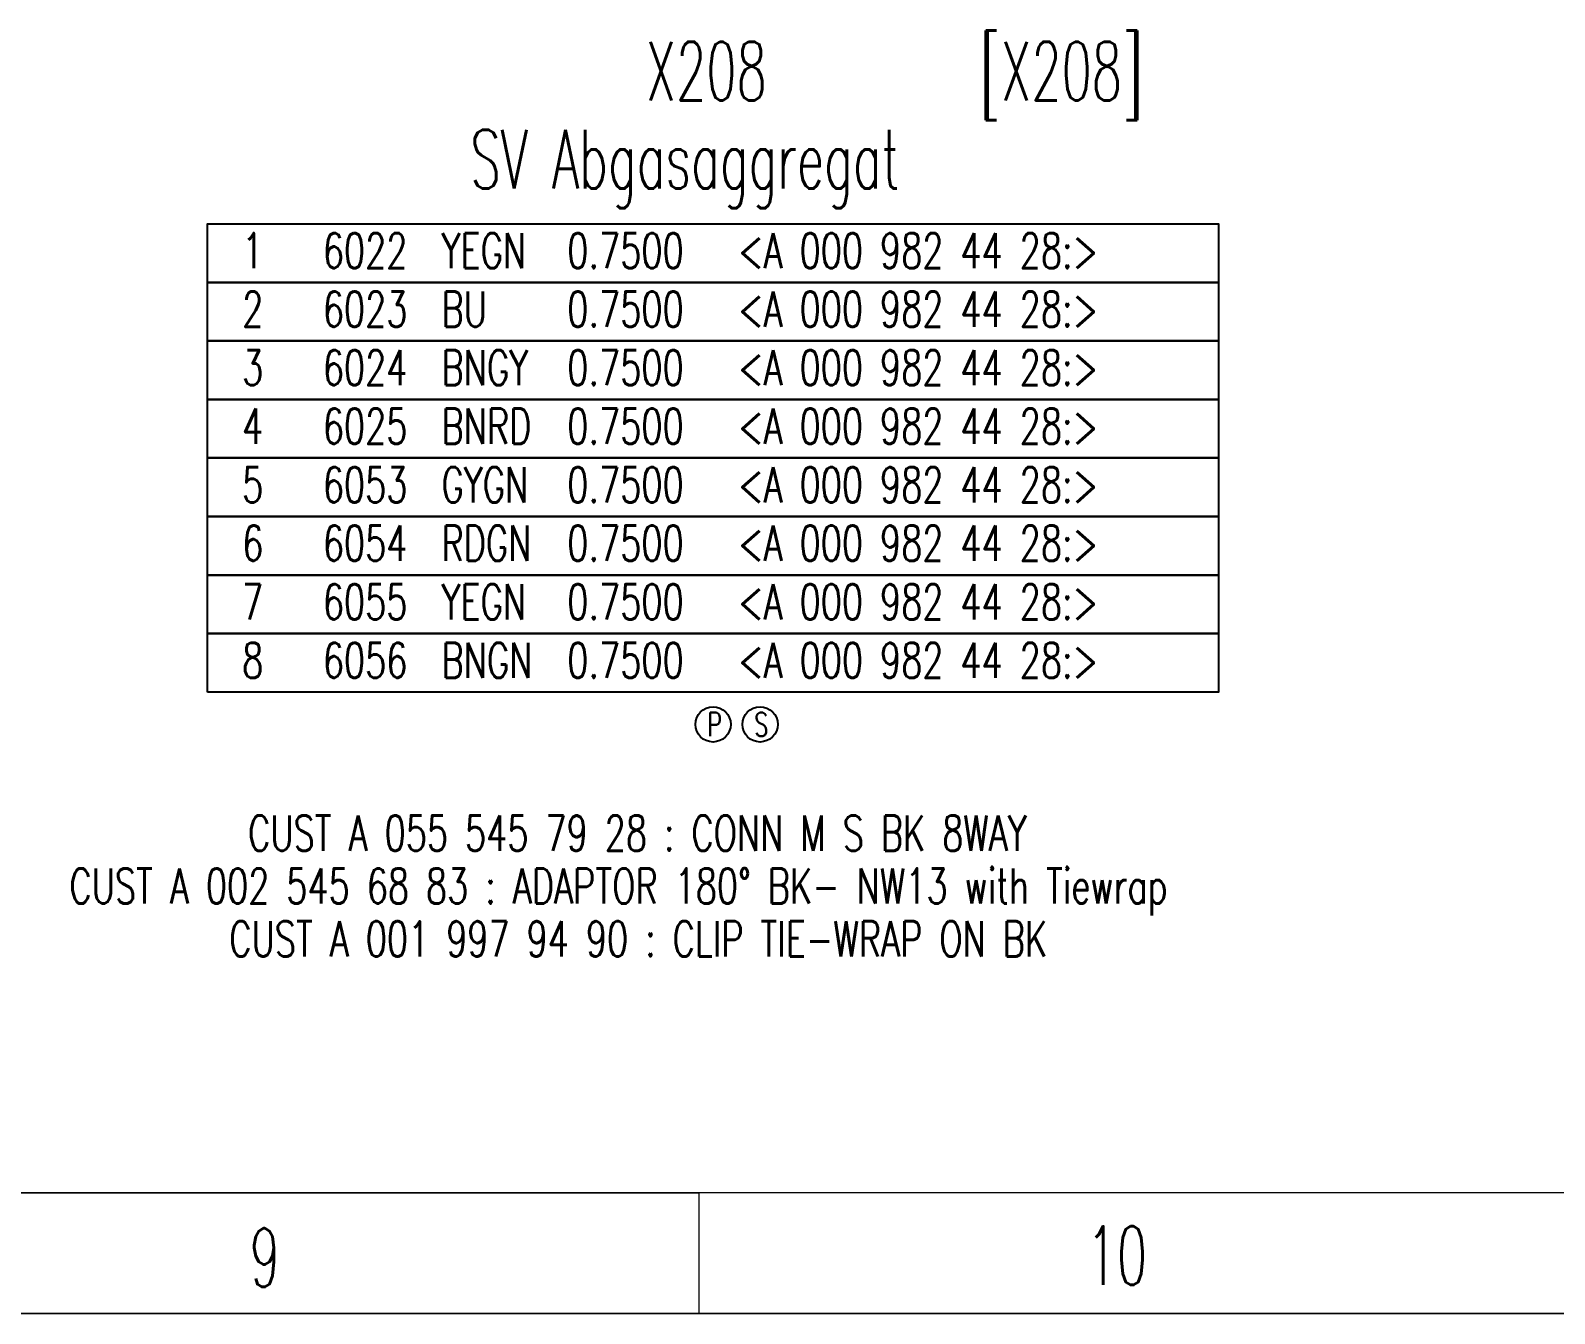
# Model space of a CAD drawing. Extents: x 69 to 1887, y 24 to 936.
# Drawn here: x 677 to 806.7, y 23.8 to 132.9 of the extents above; entities that cross this region are included whole.
import ezdxf

# ---------------------------------------------------------------- set-up
doc = ezdxf.new("R2010")
doc.units = 0
doc.layers.get('0').update_dxf_attribs({"linetype": 'CONTINUOUS'})
doc.styles.add('HS-COMP-DESCRIPTION', font='ROMANS.SHX', dxfattribs={"width": 0.6, "height": 5})
doc.styles.add('HS-COMPONENT-FLAGS', font='ROMANS.SHX', dxfattribs={"width": 0.7, "height": 2})
doc.styles.add('HS-DRAWING-FRAME', font='ROMANS.SHX', dxfattribs={"width": 0.6, "height": 5})
doc.styles.add('HS-PART-NO', font='ROMANS.SHX', dxfattribs={"width": 0.7, "height": 3})
doc.styles.add('HS-WIRE', font='ROMANS.SHX', dxfattribs={"width": 0.7, "height": 3})

msp = doc.modelspace()

# ---------------------------------------------------------------- linework, layer by layer
at = {"color": 7, "lineweight": 20, "ltscale": 3}
for p, q in [((1546.82, 34.03), (80.11, 34.03)), ((659.95, 34.03), (733.9, 34.03)), ((733.9, 34.03), (733.9, 23.76)), ((1557.93, 23.76), (69, 23.76)), ((733.9, 23.76), (659.95, 23.76))]:
    msp.add_line(p, q, dxfattribs=at)
at = {"color": 7, "lineweight": 20}
msp.add_line((68.93, 23.76), (1557.93, 23.76), dxfattribs=at)
at = {"color": 250, "linetype": 'Continuous'}
for points in [[(692.1, 111.5), (692.1, 116.48), (778.1, 116.48), (778.1, 111.5), (692.1, 111.5)], [(692.1, 106.52), (692.1, 111.5), (778.1, 111.5), (778.1, 106.52), (692.1, 106.52)], [(692.1, 101.54), (692.1, 106.52), (778.1, 106.52), (778.1, 101.54), (692.1, 101.54)], [(692.1, 96.56), (692.1, 101.54), (778.1, 101.54), (778.1, 96.56), (692.1, 96.56)], [(692.1, 91.58), (692.1, 96.56), (778.1, 96.56), (778.1, 91.58), (692.1, 91.58)], [(692.1, 86.6), (692.1, 91.58), (778.1, 91.58), (778.1, 86.6), (692.1, 86.6)], [(692.1, 81.62), (692.1, 86.6), (778.1, 86.6), (778.1, 81.62), (692.1, 81.62)], [(692.1, 76.64), (692.1, 81.62), (778.1, 81.62), (778.1, 76.64), (692.1, 76.64)]]:
    msp.add_lwpolyline(points, dxfattribs=at)
for centre in [(735.1, 73.89), (739.1, 73.89)]:
    msp.add_circle(centre, 1.5, dxfattribs=at)

# ---------------------------------------------------------------- texts
at = {"color": 7, "linetype": 'Continuous'}
for s, height, style, width, p in [(' [X208]', 5, 'HS-COMP-DESCRIPTION', 0.6, (755.74, 126.98)), ('X208', 5, 'HS-COMP-DESCRIPTION', 0.6, (729.38, 126.98)), ('SV Abgasaggregat', 5, 'HS-COMP-DESCRIPTION', 0.6, (714.46, 119.48)), (' 1  ', 3, 'HS-WIRE', 0.7, (693.6, 112.7)), (' 2  ', 3, 'HS-WIRE', 0.7, (693.6, 107.72)), (' 3  ', 3, 'HS-WIRE', 0.7, (693.6, 102.74)), (' 4  ', 3, 'HS-WIRE', 0.7, (693.6, 97.76)), (' 5  ', 3, 'HS-WIRE', 0.7, (693.6, 92.78)), ('6053 ', 3, 'HS-WIRE', 0.7, (701.9, 92.78)), ('GYGN ', 3, 'HS-WIRE', 0.7, (712, 92.78)), ('0.7500 ', 3, 'HS-WIRE', 0.7, (722.7, 92.78)), (' <A 000 982 44 28:>  ', 3, 'HS-WIRE', 0.7, (735.8, 92.78)), (' 6  ', 3, 'HS-WIRE', 0.7, (693.6, 87.8)), ('6054 ', 3, 'HS-WIRE', 0.7, (701.9, 87.8)), ('RDGN ', 3, 'HS-WIRE', 0.7, (712, 87.8)), ('0.7500 ', 3, 'HS-WIRE', 0.7, (722.7, 87.8)), (' <A 000 982 44 28:>  ', 3, 'HS-WIRE', 0.7, (735.8, 87.8)), (' 7  ', 3, 'HS-WIRE', 0.7, (693.6, 82.82)), ('6055 ', 3, 'HS-WIRE', 0.7, (701.9, 82.82)), ('YEGN ', 3, 'HS-WIRE', 0.7, (712, 82.82)), ('0.7500 ', 3, 'HS-WIRE', 0.7, (722.7, 82.82)), (' <A 000 982 44 28:>  ', 3, 'HS-WIRE', 0.7, (735.8, 82.82)), (' 8  ', 3, 'HS-WIRE', 0.7, (693.6, 77.84)), ('6056 ', 3, 'HS-WIRE', 0.7, (701.9, 77.84)), ('BNGN ', 3, 'HS-WIRE', 0.7, (712, 77.84)), ('0.7500 ', 3, 'HS-WIRE', 0.7, (722.7, 77.84)), (' <A 000 982 44 28:>  ', 3, 'HS-WIRE', 0.7, (735.8, 77.84)), ('CUST A 055 545 79 28 : CONN M S BK 8WAY', 3, 'HS-PART-NO', 0.7, (695.55, 63.14)), ('CUST A 002 545 68 83 : ADAPTOR 180° BK- NW13 with Tiewrap', 3, 'HS-PART-NO', 0.7, (680.35, 58.64)), ('CUST A 001 997 94 90 : CLIP TIE-WRAP ON BK', 3, 'HS-PART-NO', 0.7, (693.95, 54.14))]:
    msp.add_text(s, height=height, dxfattribs=dict(at, style=style, width=width)).set_placement(p)
at = {"color": 0, "linetype": 'Continuous', "style": 'HS-WIRE', "width": 0.7}
for s, p in [('6022 ', (701.9, 112.7)), ('YEGN ', (712, 112.7)), ('0.7500 ', (722.7, 112.7)), (' <A 000 982 44 28:>  ', (735.8, 112.7)), ('6023 ', (701.9, 107.72)), ('BU ', (712, 107.72)), ('0.7500 ', (722.7, 107.72)), (' <A 000 982 44 28:>  ', (735.8, 107.72)), ('6024 ', (701.9, 102.74)), ('BNGY ', (712, 102.74)), ('0.7500 ', (722.7, 102.74)), (' <A 000 982 44 28:>  ', (735.8, 102.74)), ('6025 ', (701.9, 97.76)), ('BNRD ', (712, 97.76)), ('0.7500 ', (722.7, 97.76)), (' <A 000 982 44 28:>  ', (735.8, 97.76))]:
    msp.add_text(s, height=3, dxfattribs=at).set_placement(p)
at = {"color": 250, "linetype": 'Continuous', "style": 'HS-COMPONENT-FLAGS', "width": 0.7}
for s, p in [('P', (734.6, 72.89)), ('S', (738.6, 72.89))]:
    msp.add_text(s, height=2, dxfattribs=at).set_placement(p)
at = {"color": 7, "lineweight": 20, "style": 'HS-DRAWING-FRAME', "width": 0.6}
for s, p in [('10', (766.88, 26.19)), ('9', (695.69, 26.02))]:
    msp.add_text(s, height=5, dxfattribs=at).set_placement(p)

doc.saveas('drawing.dxf')
